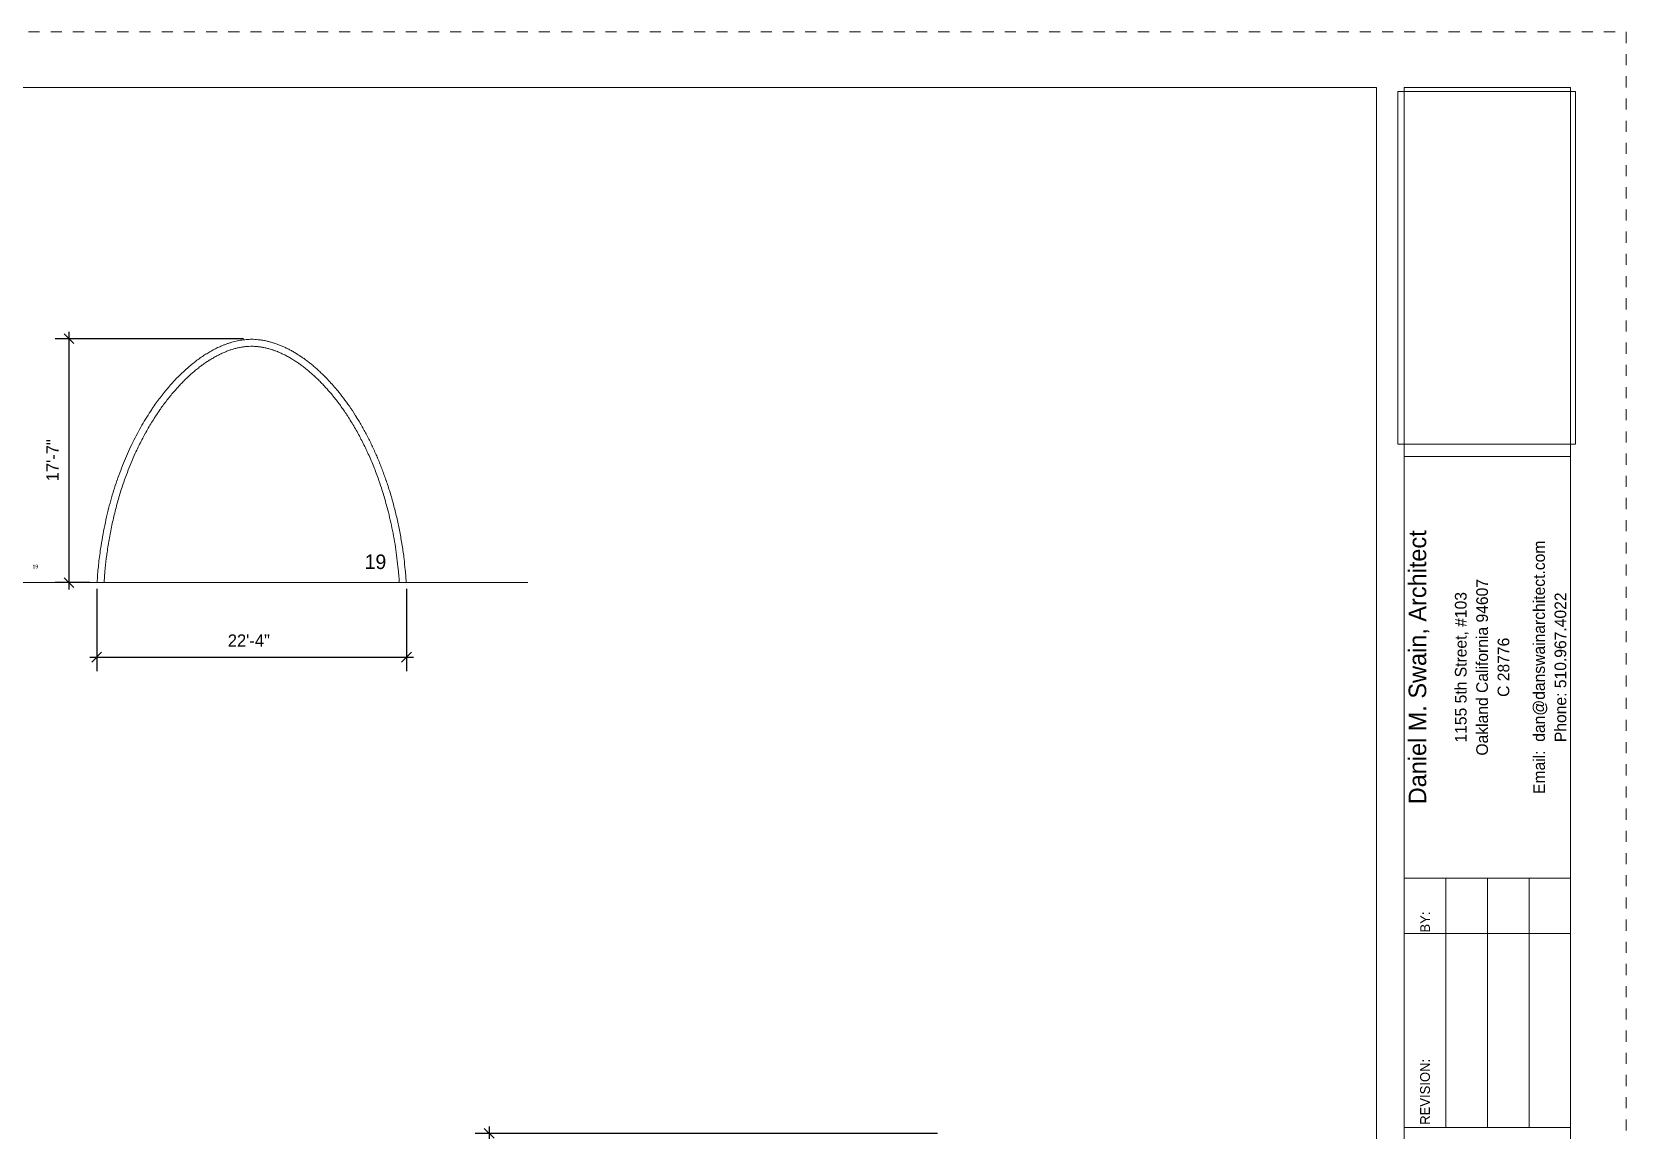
# Model space of a CAD drawing. Header units: inches. Extents: x -92.2 to -4.3, y -5886.5 to -5847.2.
# Drawn here: x -70.55 to -56.18, y -5872.38 to -5862.48 of the extents above; entities that cross this region are included whole.
import ezdxf

# ---------------------------------------------------------------- set-up
doc = ezdxf.new("R2010")
doc.units = ezdxf.units.IN
doc.header["$LTSCALE"] = 0.2
doc.header["$MEASUREMENT"] = 0
doc.header["$PDMODE"] = 1
doc.header["$PDSIZE"] = -2
doc.linetypes.add('STYLE_11', pattern=[0.46875, 0.3125, -0.15625])
doc.layers.get('0').update_dxf_attribs({"lineweight": 0})
for name, color, linetype, lineweight in [('Dimension', 7, 'Continuous', 0), ('NAILERS', 7, 'Continuous', 0), ('None', 7, 'Continuous', 0)]:
    doc.layers.add(name, color=color, linetype=linetype, lineweight=lineweight)
doc.styles.add('CityBlueprint', font='CityBlueprint')
doc.styles.add('Tw Cen MT', font='Tw Cen MT')
doc.styles.add('Tw Cen MT (bold)', font='Tw Cen MT')
doc.dimstyles.new('Arch', dxfattribs={"dimtxt": 0.111581, "dimasz": 0.088379, "dimexe": 0.125, "dimexo": 0.0625, "dimgap": 0.0625, "dimtad": 1, "dimdec": 3, "dimzin": 15, "dimdsep": 46, "dimlunit": 4, "dimtxsty": 'CityBlueprint', "dimblk": 'VW_SLASH', "dimcen": 0, "dimdle": 0.0625, "dimazin": 0, "dimtfac": 1, "dimtdec": 3, "dimtix": 1, "dimtmove": 0, "dimatfit": 0, "dimldrblk": 'VW_FILLEDARROW', "dimfxl": 0, "dimfrac": 2, "dimtolj": 1, "dimtzin": 15, "dimarcsym": 0})
picture_1 = doc.add_image_def('image2.jpg', size_in_pixel=(2931, 1478))

# ---------------------------------------------------------------- blocks, each defined once
blk = doc.blocks.new('block 91')
at = {"layer": 'NAILERS', "color": 250, "insert": (-5.61, 41.04), "char_height": 1.3611, "attachment_point": 7, "line_spacing_factor": 0.451678}
blk.add_mtext('{\\fMyriad Pro|b0|i0|c0|p0;\\H0.7708x;\\l19}', dxfattribs=at)
blk = doc.blocks.new('block 92')
at = {"layer": 'NAILERS', "color": 3, "lineweight": 0, "flags": 128}
blk.add_lwpolyline([(-2.61, 40.09), (-3.11, 40.09, 0.000569), (-3.12, 40.16), (-3.13, 40.38, 0.008081), (-3.18, 40.89), (-3.21, 41.24, 0.009291), (-3.31, 42.05), (-3.31, 42.05, 0.004664), (-3.42, 42.84), (-3.42, 42.84, 0.009427), (-3.56, 43.63), (-3.56, 43.63, 0.00475), (-3.72, 44.4), (-3.72, 44.4, 0.009645), (-3.9, 45.16), (-3.93, 45.29, 0.004897), (-4.07, 45.79), (-4.07, 45.79, 0.004944), (-4.21, 46.29, 0.004991), (-4.36, 46.78), (-4.4, 46.9, 0.01023), (-4.64, 47.61), (-4.69, 47.73, 0.00522), (-4.86, 48.2), (-4.86, 48.2, 0.005292), (-5.05, 48.66), (-5.05, 48.66, 0.005379), (-5.24, 49.12), (-5.24, 49.12, 0.005473), (-5.45, 49.56), (-5.45, 49.57, 0.005572), (-5.66, 50), (-5.66, 50, 0.005679), (-5.88, 50.43), (-5.88, 50.44, 0.00579), (-6.1, 50.86), (-6.1, 50.86, 0.00591), (-6.34, 51.27), (-6.34, 51.27, 0.006035), (-6.58, 51.67), (-6.58, 51.68, 0.00617), (-6.83, 52.07), (-6.84, 52.09, 0.006303), (-7.07, 52.43), (-7.08, 52.45, 0.0052), (-7.3, 52.76, 0.005929), (-7.52, 53.06), (-7.53, 53.07, 0.006054), (-7.77, 53.38), (-7.77, 53.38, 0.00619), (-8.01, 53.68), (-8.01, 53.68, 0.006342), (-8.26, 53.96), (-8.26, 53.97, 0.006511), (-8.51, 54.24), (-8.51, 54.24, 0.006696), (-8.76, 54.51), (-8.76, 54.51, 0.006901), (-9.01, 54.76), (-9.02, 54.76, 0.007126), (-9.27, 55), (-9.27, 55, 0.007374), (-9.53, 55.23), (-9.53, 55.23, 0.007645), (-9.79, 55.45), (-9.79, 55.45, 0.007941), (-10.05, 55.65), (-10.05, 55.66, 0.008264), (-10.31, 55.85), (-10.32, 55.85, 0.008615), (-10.58, 56.03), (-10.58, 56.03, 0.008997), (-10.84, 56.19), (-10.84, 56.19, 0.00941), (-11.1, 56.35), (-11.11, 56.35, 0.009854), (-11.37, 56.49), (-11.37, 56.49, 0.010331), (-11.63, 56.61), (-11.63, 56.61, 0.01084), (-11.89, 56.73), (-11.9, 56.73, 0.011379), (-12.16, 56.82), (-12.16, 56.83, 0.011945), (-12.42, 56.91), (-12.42, 56.91, 0.012535), (-12.68, 56.98), (-12.68, 56.98, 0.013141), (-12.94, 57.04), (-12.94, 57.04, 0.013755), (-13.19, 57.08), (-13.19, 57.08, 0.014356), (-13.44, 57.1), (-13.45, 57.1, 0.015032), (-13.7, 57.12, 0.015275), (-13.95, 57.11), (-13.95, 57.11, 0.014667), (-14.2, 57.09), (-14.2, 57.09, 0.014061), (-14.45, 57.06), (-14.45, 57.06, 0.013447), (-14.71, 57.01), (-14.71, 57.01, 0.012836), (-14.97, 56.95), (-14.97, 56.95, 0.012237), (-15.23, 56.87), (-15.23, 56.87, 0.011658), (-15.49, 56.78), (-15.49, 56.78, 0.011105), (-15.75, 56.67), (-15.75, 56.67, 0.010581), (-16.02, 56.55), (-16.02, 56.55, 0.010088), (-16.28, 56.42), (-16.28, 56.42, 0.009627), (-16.54, 56.27), (-16.55, 56.27, 0.009199), (-16.81, 56.11), (-16.81, 56.11, 0.008802), (-17.07, 55.94), (-17.07, 55.94, 0.008436), (-17.33, 55.75), (-17.34, 55.75, 0.008099), (-17.6, 55.55), (-17.6, 55.55, 0.00779), (-17.86, 55.34), (-17.86, 55.34, 0.007507), (-18.12, 55.12), (-18.12, 55.12, 0.007248), (-18.37, 54.88), (-18.38, 54.88, 0.007012), (-18.63, 54.64), (-18.63, 54.63, 0.006798), (-18.88, 54.38), (-18.88, 54.38, 0.006603), (-19.13, 54.11), (-19.14, 54.1, 0.006426), (-19.38, 53.82), (-19.38, 53.82, 0.006266), (-19.63, 53.53), (-19.63, 53.53, 0.006123), (-19.87, 53.23), (-19.87, 53.22, 0.00599), (-20.11, 52.91), (-20.11, 52.91, 0.005907), (-20.34, 52.59), (-20.38, 52.53, 0.009294), (-20.68, 52.08), (-20.72, 52.02, 0.00615), (-20.97, 51.62, 0.006025), (-21.21, 51.22), (-21.21, 51.22, 0.0059), (-21.44, 50.8), (-21.45, 50.8, 0.005781), (-21.67, 50.38), (-21.67, 50.38, 0.005669), (-21.89, 49.95), (-21.89, 49.95, 0.005594), (-22.1, 49.51), (-22.15, 49.4, 0.01082), (-22.44, 48.72), (-22.45, 48.72, 0.005293), (-22.72, 48.03), (-22.72, 48.02, 0.010336), (-22.98, 47.32), (-23.02, 47.19, 0.010051), (-23.33, 46.23), (-23.33, 46.22, 0.009818), (-23.6, 45.23), (-23.6, 45.22, 0.009626), (-23.84, 44.21), (-23.84, 44.21, 0.009473), (-24.04, 43.17), (-24.04, 43.17, 0.009358), (-24.2, 42.12), (-24.21, 42.05, 0.009273), (-24.32, 41.11), (-24.34, 40.87, 0.00692), (-24.38, 40.4), (-24.4, 40.23, 0.001149), (-24.4, 40.09), (-24.9, 40.09, -0.0006), (-24.9, 40.17), (-24.88, 40.41, -0.008648), (-24.84, 40.97), (-24.81, 41.21, -0.00495), (-24.75, 41.8, -0.004936), (-24.67, 42.38), (-24.65, 42.52, -0.009928), (-24.51, 43.37), (-24.51, 43.38, -0.004966), (-24.35, 44.2), (-24.35, 44.2, -0.009991), (-24.17, 45.01), (-24.17, 45.02, -0.005004), (-23.97, 45.8, -0.010092), (-23.75, 46.57), (-23.71, 46.7, -0.007607), (-23.47, 47.44), (-23.46, 47.44, -0.007693), (-23.2, 48.16), (-23.2, 48.16, -0.007773), (-22.93, 48.86), (-22.92, 48.86, -0.007869), (-22.63, 49.53), (-22.63, 49.54, -0.007983), (-22.33, 50.19), (-22.32, 50.2, -0.008117), (-22, 50.82), (-22, 50.83, -0.008274), (-21.67, 51.42), (-21.67, 51.43, -0.008456), (-21.32, 52), (-21.32, 52.01, -0.008667), (-20.96, 52.56), (-20.92, 52.63, -0.008931), (-20.64, 53.03), (-20.64, 53.03, -0.00454), (-20.36, 53.41, -0.009339), (-20.07, 53.78), (-19.97, 53.9, -0.009716), (-19.68, 54.24), (-19.68, 54.25, -0.004963), (-19.39, 54.57), (-19.39, 54.57, -0.010315), (-19.09, 54.89), (-19.08, 54.89, -0.005296), (-18.78, 55.19), (-18.78, 55.19, -0.011051), (-18.48, 55.47), (-18.47, 55.47, -0.005693), (-18.17, 55.74), (-18.17, 55.74, -0.011934), (-17.86, 55.98), (-17.85, 55.99, -0.006169), (-17.55, 56.22), (-17.54, 56.22, -0.012985), (-17.23, 56.43), (-17.23, 56.44, -0.006733), (-16.92, 56.63), (-16.92, 56.63, -0.014219), (-16.6, 56.81), (-16.6, 56.82, -0.007392), (-16.29, 56.98), (-16.29, 56.98, -0.015642), (-15.97, 57.12), (-15.92, 57.15, -0.008232), (-15.71, 57.23), (-15.71, 57.23, -0.00846), (-15.5, 57.31), (-15.5, 57.31, -0.008738), (-15.29, 57.37), (-15.29, 57.37, -0.009022), (-15.09, 57.43), (-15.08, 57.43, -0.009311), (-14.88, 57.49), (-14.88, 57.49, -0.009603), (-14.67, 57.53), (-14.67, 57.53, -0.009895), (-14.47, 57.56), (-14.47, 57.56, -0.010184), (-14.26, 57.59), (-14.26, 57.59, -0.010466), (-14.06, 57.61, -0.010748), (-13.86, 57.62), (-13.86, 57.62, -0.01186), (-13.65, 57.62), (-13.64, 57.62, -0.012373), (-13.41, 57.6), (-13.41, 57.6, -0.011994), (-13.18, 57.58), (-13.18, 57.58, -0.011614), (-12.94, 57.55), (-12.94, 57.55, -0.011225), (-12.7, 57.5), (-12.7, 57.5, -0.010835), (-12.46, 57.44), (-12.46, 57.44, -0.010448), (-12.22, 57.37), (-12.22, 57.37, -0.010068), (-11.98, 57.29), (-11.98, 57.29, -0.009698), (-11.74, 57.2), (-11.74, 57.2, -0.009341), (-11.5, 57.1), (-11.5, 57.1, -0.008998), (-11.26, 56.99), (-11.26, 56.99, -0.00867), (-11.02, 56.87), (-11.01, 56.87, -0.008358), (-10.77, 56.73), (-10.77, 56.73, -0.008062), (-10.53, 56.59), (-10.53, 56.59, -0.007783), (-10.29, 56.43), (-10.29, 56.43, -0.007519), (-10.05, 56.27), (-10.04, 56.27, -0.007272), (-9.81, 56.1), (-9.8, 56.09, -0.00704), (-9.56, 55.91), (-9.56, 55.91, -0.006823), (-9.33, 55.72), (-9.32, 55.71, -0.00662), (-9.09, 55.51), (-9.09, 55.51, -0.006431), (-8.85, 55.3), (-8.85, 55.29, -0.006312), (-8.62, 55.07), (-8.55, 55.01, -0.011998), (-8.21, 54.66), (-8.21, 54.65, -0.005811), (-7.87, 54.28), (-7.86, 54.27, -0.011211), (-7.53, 53.88), (-7.47, 53.8, -0.010746), (-7.03, 53.24), (-7.03, 53.23, -0.010358), (-6.61, 52.64), (-6.6, 52.63, -0.010027), (-6.19, 52), (-6.19, 51.99, -0.009747), (-5.79, 51.32), (-5.79, 51.31, -0.00951), (-5.41, 50.62), (-5.4, 50.61, -0.009311), (-5.04, 49.88), (-5.04, 49.87, -0.009146), (-4.7, 49.11), (-4.69, 49.1, -0.009009), (-4.37, 48.3), (-4.37, 48.29, -0.008898), (-4.07, 47.47), (-4.06, 47.46, -0.008808), (-3.79, 46.61), (-3.78, 46.6, -0.008736), (-3.53, 45.72), (-3.53, 45.71, -0.00868), (-3.3, 44.8), (-3.3, 44.79, -0.008637), (-3.1, 43.86), (-3.1, 43.85, -0.008605), (-2.93, 42.89), (-2.92, 42.88, -0.008583), (-2.78, 41.9), (-2.77, 41.77, -0.008556), (-2.69, 41), (-2.67, 40.87, -0.004271), (-2.63, 40.35, -0.002129), (-2.61, 40.09, -0.002129)], format="xyb", dxfattribs=at)
at = {"layer": 'NAILERS', "color": 17}
blk.add_blockref('block 91', (0, 0), dxfattribs=at)
blk = doc.blocks.new('*D104')
at = {"layer": 'Defpoints', "color": 0, "lineweight": 0}
for p in [(-69.968, -5867.44), (-67.176, -5867.44), (-69.968, -5868.117)]:
    blk.add_point(p, dxfattribs=at)
at = {"layer": 'Dimension', "color": 0, "linetype": 'Continuous', "lineweight": -2}
for p, q in [((-69.968, -5867.502), (-69.968, -5868.242)), ((-67.176, -5867.502), (-67.176, -5868.242)), ((-70.03, -5868.117), (-69.968, -5868.117)), ((-69.968, -5868.117), (-67.176, -5868.117)), ((-67.176, -5868.117), (-67.114, -5868.117))]:
    blk.add_line(p, q, dxfattribs=at)
at = {"layer": 'Dimension', "color": 7, "linetype": 'Continuous', "lineweight": -2}
for p, q in [((-69.924, -5868.073), (-70.012, -5868.161)), ((-67.22, -5868.161), (-67.132, -5868.073))]:
    blk.add_line(p, q, dxfattribs=at)
at = {"color": 0, "linetype": 'Continuous', "lineweight": -2}
blk.add_wipeout([(-68.787, -5868.054), (-68.357, -5868.054), (-68.357, -5867.877), (-68.787, -5867.877)], dxfattribs=at).dxf.layer = 'Dimension'
at = {"layer": 'Dimension', "color": 0, "insert": (-68.787, -5867.912), "char_height": 0.1116, "attachment_point": 1, "line_spacing_factor": 0.959794, "style": 'CityBlueprint'}
blk.add_mtext('22\'-4"', dxfattribs=at)
blk = doc.blocks.new('VW_FILLEDARROW')
at = {"color": 0, "lineweight": -2}
blk.add_solid([(0, 0), (-0.01, 0), (-0.01, 0)], dxfattribs=at)
blk = doc.blocks.new('VW_SLASH')
at = {"color": 0, "linetype": 'ByBlock', "lineweight": -2}
blk.add_line((0, 0), (-1, 0), dxfattribs=at)
at = {"color": 7, "linetype": 'ByBlock', "lineweight": -2}
blk.add_line((-0.01, -0.01), (0.01, 0.01), dxfattribs=at)
blk = doc.blocks.new('*D105')
at = {"layer": 'Defpoints', "color": 0, "lineweight": 0}
for p in [(-68.582, -5865.247), (-70.218, -5867.445), (-69.968, -5867.445)]:
    blk.add_point(p, dxfattribs=at)
at = {"layer": 'Dimension', "color": 0, "linetype": 'Continuous', "lineweight": -2}
for p, q in [((-68.645, -5865.247), (-70.343, -5865.247)), ((-70.218, -5865.247), (-70.218, -5865.185)), ((-70.218, -5867.445), (-70.218, -5865.247)), ((-70.03, -5867.445), (-70.343, -5867.445)), ((-70.218, -5867.508), (-70.218, -5867.445))]:
    blk.add_line(p, q, dxfattribs=at)
at = {"layer": 'Dimension', "color": 7, "linetype": 'Continuous', "lineweight": -2}
for p, q in [((-70.174, -5865.291), (-70.262, -5865.203)), ((-70.262, -5867.401), (-70.174, -5867.489))]:
    blk.add_line(p, q, dxfattribs=at)
at = {"color": 0, "linetype": 'Continuous', "lineweight": -2}
blk.add_wipeout([(-70.28, -5866.533), (-70.28, -5866.159), (-70.458, -5866.159), (-70.458, -5866.533)], dxfattribs=at).dxf.layer = 'Dimension'
at = {"layer": 'Dimension', "color": 0, "insert": (-70.422, -5866.533), "char_height": 0.1116, "attachment_point": 1, "rotation": 90, "line_spacing_factor": 0.959794, "style": 'CityBlueprint'}
blk.add_mtext('17\'-7"', dxfattribs=at)
blk = doc.blocks.new('*D121')
at = {"layer": 'Defpoints', "color": 0, "lineweight": 0}
for p in [(-66.431, -5872.409), (-62.327, -5872.409), (-65.827, -5884.396)]:
    blk.add_point(p, dxfattribs=at)
at = {"layer": 'Dimension', "color": 0, "linetype": 'Continuous', "lineweight": -2}
for p, q in [((-66.431, -5872.346), (-66.431, -5872.409)), ((-62.39, -5872.409), (-66.556, -5872.409)), ((-66.431, -5872.409), (-66.431, -5884.396)), ((-65.89, -5884.396), (-66.556, -5884.396)), ((-66.431, -5884.396), (-66.431, -5884.458))]:
    blk.add_line(p, q, dxfattribs=at)
at = {"layer": 'Dimension', "color": 7, "linetype": 'Continuous', "lineweight": -2}
for p, q in [((-66.387, -5872.453), (-66.476, -5872.364)), ((-66.476, -5884.351), (-66.387, -5884.44))]:
    blk.add_line(p, q, dxfattribs=at)
at = {"color": 0, "linetype": 'Continuous', "lineweight": -2}
blk.add_wipeout([(-66.494, -5878.806), (-66.494, -5877.999), (-66.672, -5877.999), (-66.672, -5878.806)], dxfattribs=at).dxf.layer = 'Dimension'
at = {"layer": 'Dimension', "color": 0, "insert": (-66.636, -5878.806), "char_height": 0.11158, "attachment_point": 1, "rotation": 90, "line_spacing_factor": 0.959794, "style": 'CityBlueprint'}
blk.add_mtext('95\'-10 3/4"', dxfattribs=at)
blk = doc.blocks.new('Group')
at = {"layer": 'None', "color": 6, "linetype": 'Continuous', "lineweight": 0}
for p, q in [((7.762, 16.726), (6.262, 16.726)), ((6.262, 12.928), (7.762, 12.928)), ((6.262, 10.678), (7.762, 10.678))]:
    blk.add_line(p, q, dxfattribs=at)
at = {"layer": 'None', "color": 5, "linetype": 'Continuous', "lineweight": 0}
for p, q in [((6.637, 12.928), (6.637, 10.678)), ((7.012, 12.928), (7.012, 10.678)), ((7.387, 12.928), (7.387, 10.678)), ((7.762, 12.928), (7.762, 10.678)), ((6.262, 12.428), (7.762, 12.428))]:
    blk.add_line(p, q, dxfattribs=at)
at = {"layer": 'None', "color": 2, "linetype": 'STYLE_11', "lineweight": 0}
blk.add_lwpolyline([(-27.738, 20.553), (8.262, 20.553), (8.262, -3.447), (-27.738, -3.447)], close=True, dxfattribs=at)
at = {"layer": 'None', "color": 8, "linetype": 'Continuous', "lineweight": 0}
for points in [[(-26.738, 20.053), (6.012, 20.053), (6.012, -2.947), (-26.738, -2.947)], [(6.262, 20.053), (7.762, 20.053), (7.762, -2.947), (6.262, -2.947)]]:
    blk.add_lwpolyline(points, close=True, dxfattribs=at)
at = {"layer": 'None', "color": 4, "insert": (7.013, 14.827), "char_height": 0.1582, "width": 3.79806, "attachment_point": 5, "rotation": 90, "line_spacing_factor": 1.094749, "style": 'Tw Cen MT (bold)'}
blk.add_mtext('Daniel M. Swain, Architect\\P{\\H0.4444x;\\l\\P}{\\fTw Cen MT|b0|i0|c0|p0;\\H0.6667x;\\l1155 5th Street, #103\\POakland California 94607\\PC 28776\\P}{\\fTw Cen MT|b0|i0|c0|p0;\\H0.4444x;\\l\\P}{\\fTw Cen MT|b0|i0|c0|p0;\\H0.6667x;\\lEmail:  dan@danswainarchitect.com  \\PPhone: 510.967.4022}', dxfattribs=at)
at = {"layer": 'None', "color": 4, "char_height": 0.0879, "attachment_point": 5, "rotation": 90, "line_spacing_factor": 1.094749, "style": 'Tw Cen MT'}
for s, insert in [('BY:', (6.45, 12.531)), ('REVISION:', (6.45, 11.001))]:
    blk.add_mtext(s, dxfattribs=dict(at, insert=insert))
at = {"layer": 'None'}
image = blk.add_image(picture_1, insert=(7.807, 16.837), size_in_units=(3.18, 1.604), rotation=90, dxfattribs=at)
image.dxf.flags = 7
blk = doc.blocks.new('Group-1')
at = {"layer": 'None', "color": 4}
blk.add_blockref('Group', (0, 0), dxfattribs=at)

msp = doc.modelspace()

# ---------------------------------------------------------------- linework, layer by layer
at = {"color": 5, "linetype": 'Continuous', "lineweight": 0}
msp.add_line((-90.880539, -5867.443352), (-66.083664, -5867.443352), dxfattribs=at)

# ---------------------------------------------------------------- block references
at = {"layer": 'NAILERS', "color": 17, "xscale": 0.125, "yscale": 0.125, "zscale": 0.125}
msp.add_blockref('block 92', (-66.851966, -5872.454908), dxfattribs=at)

# ---------------------------------------------------------------- dimensions: what is measured, and where the dimension line sits
at = {"layer": 'Dimension', "color": 250, "linetype": 'Continuous', "lineweight": 0}
dim = msp.add_linear_dim(base=(-66.431402, -5872.40858), p1=(-65.827235, -5884.395559), p2=(-62.327235, -5872.40858), angle=90, dimstyle='Arch', override={"dimgap": 0.0625, "dimlfac": 96, "dimpost": '<>', "dimtxsty": 'CityBlueprint', "dimtmove": 2}, dxfattribs=at)
dim.commit()
dim.dimension.update_dxf_attribs({"geometry": '*D121', "text_midpoint": (-66.431402, -5878.40207)})

# ---------------------------------------------------------------- next in the draw order: dimensions: what is measured, and where the dimension line sits
dim = msp.add_linear_dim(base=(-69.96786, -5868.116913), p1=(-67.176194, -5867.43983), p2=(-69.96786, -5867.43983), dimstyle='Arch', override={"dimgap": 0.0625, "dimlfac": 96, "dimpost": '<>', "dimtxsty": 'CityBlueprint', "dimtmove": 2}, dxfattribs=at)
dim.commit()
dim.dimension.update_dxf_attribs({"geometry": '*D104', "text_midpoint": (-68.572027, -5868.116913)})

# ---------------------------------------------------------------- next in the draw order: dimensions: what is measured, and where the dimension line sits
dim = msp.add_linear_dim(base=(-70.21786, -5867.445038), p1=(-68.582444, -5865.247122), p2=(-69.96786, -5867.445038), angle=90, dimstyle='Arch', override={"dimgap": 0.0625, "dimlfac": 96, "dimpost": '<>', "dimtxsty": 'CityBlueprint', "dimtmove": 2}, dxfattribs=at)
dim.commit()
dim.dimension.update_dxf_attribs({"geometry": '*D105', "text_midpoint": (-70.21786, -5866.34608)})

# ---------------------------------------------------------------- next in the draw order: texts
at = {"layer": 'NAILERS', "color": 250, "insert": (-70.547026, -5867.282934), "char_height": 0.0335457, "width": 0.06069554, "attachment_point": 1, "line_spacing_factor": 1.06639, "style": 'Tw Cen MT'}
msp.add_mtext('19', dxfattribs=at)

# ---------------------------------------------------------------- next in the draw order: block references
at = {"layer": 'None', "color": 4}
msp.add_blockref('Group-1', (-64.444549, -5883.035439), dxfattribs=at)

doc.saveas('drawing.dxf')
